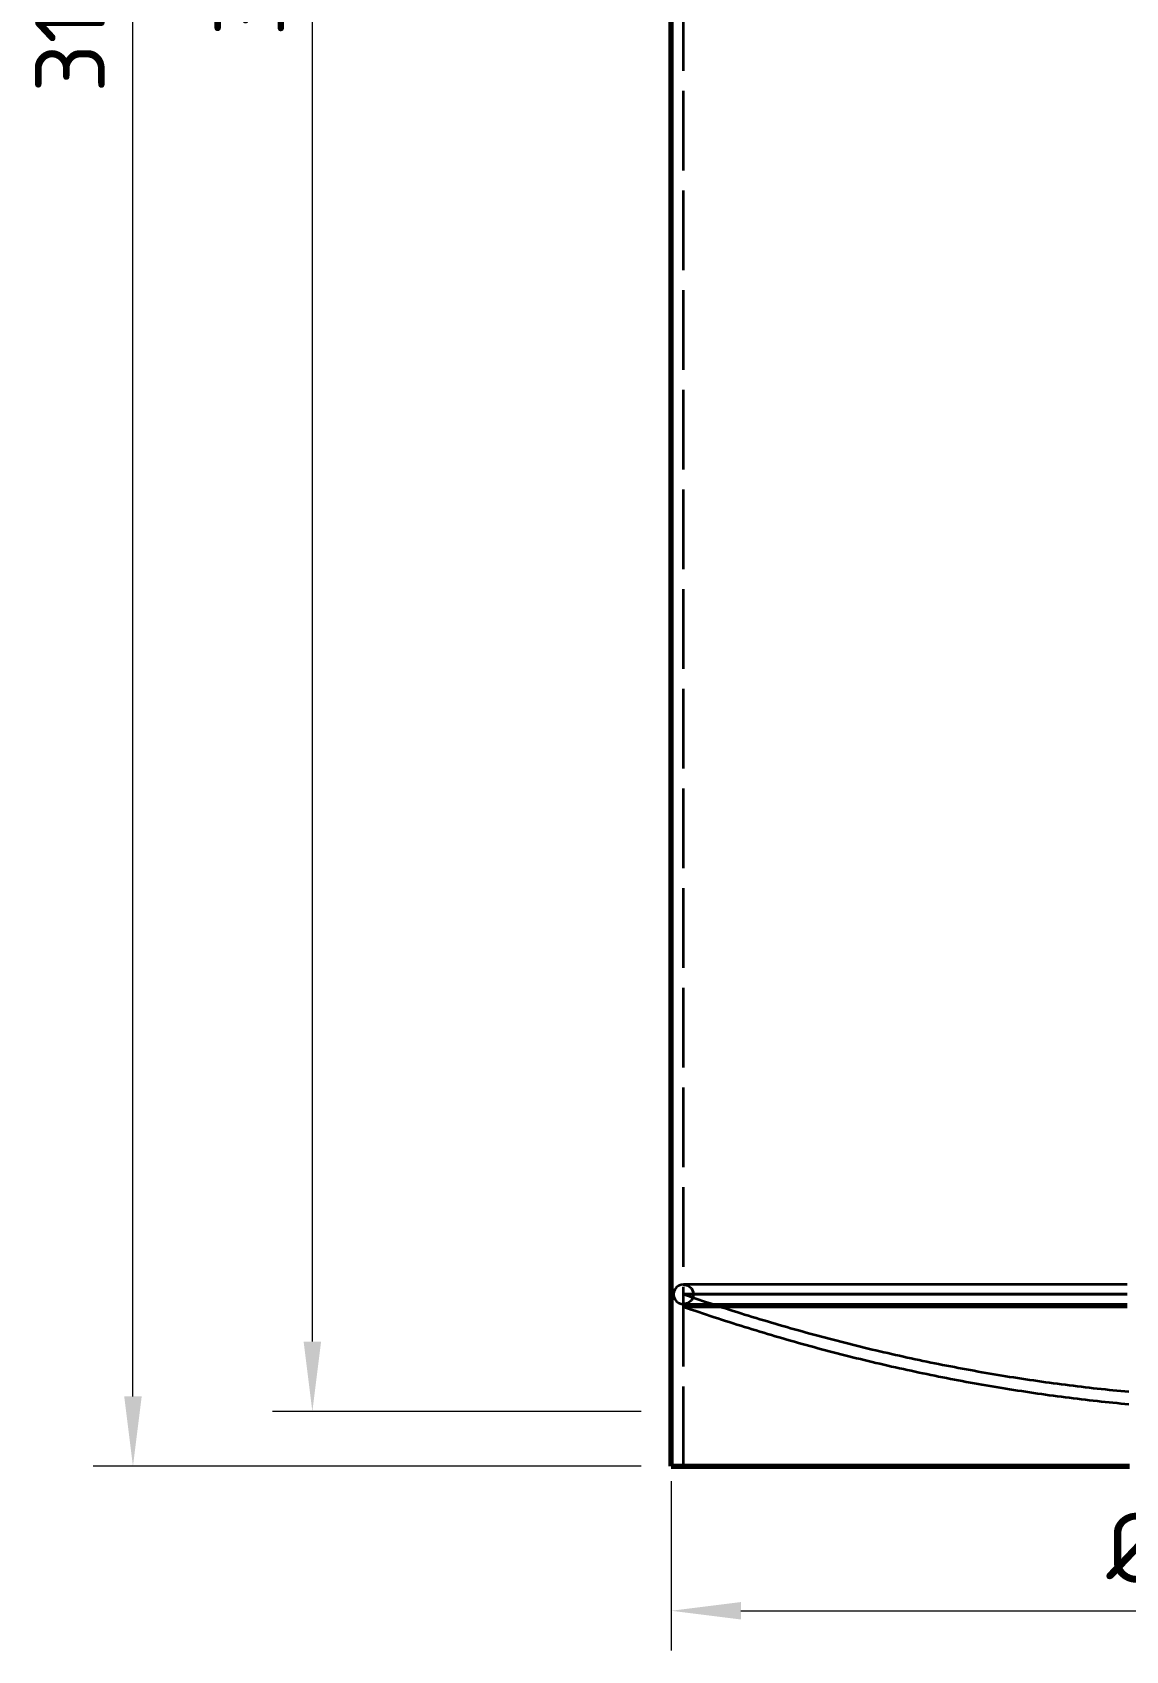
# Model space of a CAD drawing. Header units: millimetres. Extents: x 0 to 594, y 0 to 420.
# Drawn here: x 57.7 to 112.6, y 157.4 to 238.6 of the extents above; entities that cross this region are included whole.
import ezdxf

# ---------------------------------------------------------------- set-up
doc = ezdxf.new("R2010")
doc.units = ezdxf.units.MM
doc.linetypes.add('IRAM-E-TRAZOS', pattern=[5, 4, -1])
for name, color, linetype, lineweight in [('01-VISIBLE', 7, 'CONTINUOUS', 70), ('02-OCULTA', 4, 'IRAM-E-TRAZOS', 35), ('04-COTA', 3, 'CONTINUOUS', 18)]:
    doc.layers.add(name, color=color, linetype=linetype, lineweight=lineweight)
doc.styles.add('ISO3098', font='isocpeur.ttf')
doc.dimstyles.new('FLAMA-IRAM', dxfattribs={"dimtxt": 3.5, "dimasz": 3.5, "dimexe": 2, "dimexo": 1.5, "dimgap": 1, "dimtad": 1, "dimdec": 1, "dimtxsty": 'ISO3098', "dimblk": 'IRAM_FLECHA', "dimblk1": 'IRAM_FLECHA', "dimblk2": 'IRAM_FLECHA', "dimcen": 2.5, "dimclrd": 3, "dimclre": 3, "dimclrt": 3, "dimazin": 3, "dimtfac": 1, "dimtmove": 0, "dimatfit": 3, "dimlwd": 18, "dimlwe": 18})

# ---------------------------------------------------------------- blocks, each defined once
blk = doc.blocks.new('IRAM_FLECHA')
blk.add_solid([(0, 0), (-1, 0.125), (-1, -0.125)])

msp = doc.modelspace()

# ---------------------------------------------------------------- linework, layer by layer
at = {"layer": '01-VISIBLE'}
msp.add_line((89.75, 166.625), (89.75, 297.038), dxfattribs=at)
msp.add_lwpolyline([(89.75, 166.625), (89.95, 166.625), (90.15, 166.625), (90.35, 166.625), (90.55, 166.625), (90.75, 166.625), (90.95, 166.625), (91.15, 166.625), (91.35, 166.625), (91.55, 166.625), (91.75, 166.625), (91.95, 166.625), (92.15, 166.625), (92.35, 166.625), (92.55, 166.625), (92.75, 166.625), (92.95, 166.625), (93.15, 166.625), (93.35, 166.625), (93.55, 166.625), (93.75, 166.625), (93.95, 166.625), (94.15, 166.625), (94.35, 166.625), (94.55, 166.625), (94.75, 166.625), (94.95, 166.625), (95.15, 166.625), (95.35, 166.625), (95.55, 166.625), (95.75, 166.625), (95.95, 166.625), (96.15, 166.625), (96.35, 166.625), (96.55, 166.625), (96.75, 166.625), (96.95, 166.625), (97.15, 166.625), (97.35, 166.625), (97.55, 166.625), (97.75, 166.625), (97.95, 166.625), (98.15, 166.625), (98.35, 166.625), (98.55, 166.625), (98.75, 166.625), (98.95, 166.625), (99.15, 166.625), (99.35, 166.625), (99.55, 166.625), (99.75, 166.625), (99.95, 166.625), (100.15, 166.625), (100.35, 166.625), (100.55, 166.625), (100.75, 166.625), (100.95, 166.625), (101.15, 166.625), (101.35, 166.625), (101.55, 166.625), (101.75, 166.625), (101.95, 166.625), (102.15, 166.625), (102.35, 166.625), (102.55, 166.625), (102.75, 166.625), (102.95, 166.625), (103.15, 166.625), (103.35, 166.625), (103.55, 166.625), (103.75, 166.625), (103.95, 166.625), (104.15, 166.625), (104.35, 166.625), (104.55, 166.625), (104.75, 166.625), (104.95, 166.625), (105.15, 166.625), (105.35, 166.625), (105.55, 166.625), (105.75, 166.625), (105.95, 166.625), (106.15, 166.625), (106.35, 166.625), (106.55, 166.625), (106.75, 166.625), (106.95, 166.625), (107.15, 166.625), (107.35, 166.625), (107.55, 166.625), (107.75, 166.625), (107.95, 166.625), (108.15, 166.625), (108.35, 166.625), (108.55, 166.625), (108.75, 166.625), (108.95, 166.625), (109.15, 166.625), (109.35, 166.625), (109.55, 166.625), (109.75, 166.625), (109.95, 166.625), (110.15, 166.625), (110.35, 166.625), (110.55, 166.625), (110.75, 166.625), (110.95, 166.625), (111.15, 166.625), (111.35, 166.625), (111.55, 166.625), (111.75, 166.625), (111.95, 166.625), (112.15, 166.625), (112.35, 166.625), (112.55, 166.625), (112.75, 166.625)], dxfattribs=at)
at = {"layer": '02-OCULTA'}
for p, q in [((90.375, 166.625), (90.375, 297.428)), ((90.375, 174.625), (90.375, 175.25))]:
    msp.add_line(p, q, dxfattribs=at)
for points in [[(90.375, 175.75), (90.246, 175.733), (90.125, 175.683), (90.021, 175.604), (89.942, 175.5), (89.892, 175.379), (89.875, 175.25)], [(112.63, 175.75), (112.429, 175.75), (112.229, 175.75), (112.028, 175.75), (111.828, 175.75), (111.627, 175.75), (111.427, 175.75), (111.226, 175.75), (111.026, 175.75), (110.825, 175.75), (110.625, 175.75), (110.425, 175.75), (110.224, 175.75), (110.024, 175.75), (109.823, 175.75), (109.623, 175.75), (109.422, 175.75), (109.222, 175.75), (109.021, 175.75), (108.821, 175.75), (108.62, 175.75), (108.42, 175.75), (108.219, 175.75), (108.019, 175.75), (107.818, 175.75), (107.618, 175.75), (107.417, 175.75), (107.217, 175.75), (107.016, 175.75), (106.816, 175.75), (106.615, 175.75), (106.415, 175.75), (106.214, 175.75), (106.014, 175.75), (105.813, 175.75), (105.613, 175.75), (105.412, 175.75), (105.212, 175.75), (105.011, 175.75), (104.811, 175.75), (104.61, 175.75), (104.41, 175.75), (104.209, 175.75), (104.009, 175.75), (103.808, 175.75), (103.608, 175.75), (103.407, 175.75), (103.207, 175.75), (103.006, 175.75), (102.806, 175.75), (102.605, 175.75), (102.405, 175.75), (102.204, 175.75), (102.004, 175.75), (101.803, 175.75), (101.603, 175.75), (101.402, 175.75), (101.202, 175.75), (101.001, 175.75), (100.801, 175.75), (100.6, 175.75), (100.4, 175.75), (100.199, 175.75), (99.999, 175.75), (99.798, 175.75), (99.598, 175.75), (99.397, 175.75), (99.197, 175.75), (98.996, 175.75), (98.796, 175.75), (98.595, 175.75), (98.395, 175.75), (98.194, 175.75), (97.994, 175.75), (97.793, 175.75), (97.593, 175.75), (97.392, 175.75), (97.192, 175.75), (96.991, 175.75), (96.791, 175.75), (96.59, 175.75), (96.39, 175.75), (96.189, 175.75), (95.989, 175.75), (95.788, 175.75), (95.588, 175.75), (95.387, 175.75), (95.187, 175.75), (94.986, 175.75), (94.786, 175.75), (94.585, 175.75), (94.385, 175.75), (94.184, 175.75), (93.984, 175.75), (93.783, 175.75), (93.583, 175.75), (93.382, 175.75), (93.182, 175.75), (92.981, 175.75), (92.781, 175.75), (92.58, 175.75), (92.38, 175.75), (92.179, 175.75), (91.979, 175.75), (91.778, 175.75), (91.578, 175.75), (91.377, 175.75), (91.177, 175.75), (90.976, 175.75), (90.776, 175.75), (90.575, 175.75), (90.375, 175.75)], [(112.63, 175.75), (112.429, 175.75), (112.229, 175.75), (112.028, 175.75), (111.828, 175.75), (111.627, 175.75), (111.427, 175.75), (111.226, 175.75), (111.026, 175.75), (110.825, 175.75), (110.625, 175.75), (110.425, 175.75), (110.224, 175.75), (110.024, 175.75), (109.823, 175.75), (109.623, 175.75), (109.422, 175.75), (109.222, 175.75), (109.021, 175.75), (108.821, 175.75), (108.62, 175.75), (108.42, 175.75), (108.219, 175.75), (108.019, 175.75), (107.818, 175.75), (107.618, 175.75), (107.417, 175.75), (107.217, 175.75), (107.016, 175.75), (106.816, 175.75), (106.615, 175.75), (106.415, 175.75), (106.214, 175.75), (106.014, 175.75), (105.813, 175.75), (105.613, 175.75), (105.412, 175.75), (105.212, 175.75), (105.011, 175.75), (104.811, 175.75), (104.61, 175.75), (104.41, 175.75), (104.209, 175.75), (104.009, 175.75), (103.808, 175.75), (103.608, 175.75), (103.407, 175.75), (103.207, 175.75), (103.006, 175.75), (102.806, 175.75), (102.605, 175.75), (102.405, 175.75), (102.204, 175.75), (102.004, 175.75), (101.803, 175.75), (101.603, 175.75), (101.402, 175.75), (101.202, 175.75), (101.001, 175.75), (100.801, 175.75), (100.6, 175.75), (100.4, 175.75), (100.199, 175.75), (99.999, 175.75), (99.798, 175.75), (99.598, 175.75), (99.397, 175.75), (99.197, 175.75), (98.996, 175.75), (98.796, 175.75), (98.595, 175.75), (98.395, 175.75), (98.194, 175.75), (97.994, 175.75), (97.793, 175.75), (97.593, 175.75), (97.392, 175.75), (97.192, 175.75), (96.991, 175.75), (96.791, 175.75), (96.59, 175.75), (96.39, 175.75), (96.189, 175.75), (95.989, 175.75), (95.788, 175.75), (95.588, 175.75), (95.387, 175.75), (95.187, 175.75), (94.986, 175.75), (94.786, 175.75), (94.585, 175.75), (94.385, 175.75), (94.184, 175.75), (93.984, 175.75), (93.783, 175.75), (93.583, 175.75), (93.382, 175.75), (93.182, 175.75), (92.981, 175.75), (92.781, 175.75), (92.58, 175.75), (92.38, 175.75), (92.179, 175.75), (91.979, 175.75), (91.778, 175.75), (91.578, 175.75), (91.377, 175.75), (91.177, 175.75), (90.976, 175.75), (90.776, 175.75), (90.575, 175.75), (90.375, 175.75)], [(90.375, 175.75), (90.592, 175.7), (90.766, 175.562), (90.862, 175.361), (90.862, 175.139), (90.766, 174.938), (90.592, 174.8), (90.375, 174.75)], [(89.875, 175.25), (89.892, 175.121), (89.942, 175), (90.021, 174.896), (90.125, 174.817), (90.246, 174.767), (90.375, 174.75)], [(112.63, 175.25), (112.429, 175.25), (112.229, 175.25), (112.028, 175.25), (111.828, 175.25), (111.627, 175.25), (111.427, 175.25), (111.226, 175.25), (111.026, 175.25), (110.825, 175.25), (110.625, 175.25), (110.425, 175.25), (110.224, 175.25), (110.024, 175.25), (109.823, 175.25), (109.623, 175.25), (109.422, 175.25), (109.222, 175.25), (109.021, 175.25), (108.821, 175.25), (108.62, 175.25), (108.42, 175.25), (108.219, 175.25), (108.019, 175.25), (107.818, 175.25), (107.618, 175.25), (107.417, 175.25), (107.217, 175.25), (107.016, 175.25), (106.816, 175.25), (106.615, 175.25), (106.415, 175.25), (106.214, 175.25), (106.014, 175.25), (105.813, 175.25), (105.613, 175.25), (105.412, 175.25), (105.212, 175.25), (105.011, 175.25), (104.811, 175.25), (104.61, 175.25), (104.41, 175.25), (104.209, 175.25), (104.009, 175.25), (103.808, 175.25), (103.608, 175.25), (103.407, 175.25), (103.207, 175.25), (103.006, 175.25), (102.806, 175.25), (102.605, 175.25), (102.405, 175.25), (102.204, 175.25), (102.004, 175.25), (101.803, 175.25), (101.603, 175.25), (101.402, 175.25), (101.202, 175.25), (101.001, 175.25), (100.801, 175.25), (100.6, 175.25), (100.4, 175.25), (100.199, 175.25), (99.999, 175.25), (99.798, 175.25), (99.598, 175.25), (99.397, 175.25), (99.197, 175.25), (98.996, 175.25), (98.796, 175.25), (98.595, 175.25), (98.395, 175.25), (98.194, 175.25), (97.994, 175.25), (97.793, 175.25), (97.593, 175.25), (97.392, 175.25), (97.192, 175.25), (96.991, 175.25), (96.791, 175.25), (96.59, 175.25), (96.39, 175.25), (96.189, 175.25), (95.989, 175.25), (95.788, 175.25), (95.588, 175.25), (95.387, 175.25), (95.187, 175.25), (94.986, 175.25), (94.786, 175.25), (94.585, 175.25), (94.385, 175.25), (94.184, 175.25), (93.984, 175.25), (93.783, 175.25), (93.583, 175.25), (93.382, 175.25), (93.182, 175.25), (92.981, 175.25), (92.781, 175.25), (92.58, 175.25), (92.38, 175.25), (92.179, 175.25), (91.979, 175.25), (91.778, 175.25), (91.578, 175.25), (91.377, 175.25), (91.177, 175.25), (90.976, 175.25), (90.776, 175.25), (90.575, 175.25), (90.375, 175.25)], [(90.375, 175.25), (90.575, 175.25), (90.776, 175.25), (90.976, 175.25), (91.177, 175.25), (91.377, 175.25), (91.578, 175.25), (91.778, 175.25), (91.979, 175.25), (92.179, 175.25), (92.38, 175.25), (92.58, 175.25), (92.781, 175.25), (92.981, 175.25), (93.182, 175.25), (93.382, 175.25), (93.583, 175.25), (93.783, 175.25), (93.984, 175.25), (94.184, 175.25), (94.385, 175.25), (94.585, 175.25), (94.786, 175.25), (94.986, 175.25), (95.187, 175.25), (95.387, 175.25), (95.588, 175.25), (95.788, 175.25), (95.989, 175.25), (96.189, 175.25), (96.39, 175.25), (96.59, 175.25), (96.791, 175.25), (96.991, 175.25), (97.192, 175.25), (97.392, 175.25), (97.593, 175.25), (97.793, 175.25), (97.994, 175.25), (98.194, 175.25), (98.395, 175.25), (98.595, 175.25), (98.796, 175.25), (98.996, 175.25), (99.197, 175.25), (99.397, 175.25), (99.598, 175.25), (99.798, 175.25), (99.999, 175.25), (100.199, 175.25), (100.4, 175.25), (100.6, 175.25), (100.801, 175.25), (101.001, 175.25), (101.202, 175.25), (101.402, 175.25), (101.603, 175.25), (101.803, 175.25), (102.004, 175.25), (102.204, 175.25), (102.405, 175.25), (102.605, 175.25), (102.806, 175.25), (103.006, 175.25), (103.207, 175.25), (103.407, 175.25), (103.608, 175.25), (103.808, 175.25), (104.009, 175.25), (104.209, 175.25), (104.41, 175.25), (104.61, 175.25), (104.811, 175.25), (105.011, 175.25), (105.212, 175.25), (105.412, 175.25), (105.613, 175.25), (105.813, 175.25), (106.014, 175.25), (106.214, 175.25), (106.415, 175.25), (106.615, 175.25), (106.816, 175.25), (107.016, 175.25), (107.217, 175.25), (107.417, 175.25), (107.618, 175.25), (107.818, 175.25), (108.019, 175.25), (108.219, 175.25), (108.42, 175.25), (108.62, 175.25), (108.821, 175.25), (109.021, 175.25), (109.222, 175.25), (109.422, 175.25), (109.623, 175.25), (109.823, 175.25), (110.024, 175.25), (110.224, 175.25), (110.425, 175.25), (110.625, 175.25), (110.825, 175.25), (111.026, 175.25), (111.226, 175.25), (111.427, 175.25), (111.627, 175.25), (111.828, 175.25), (112.028, 175.25), (112.229, 175.25), (112.429, 175.25), (112.63, 175.25)], [(90.375, 175.25), (90.565, 175.184), (90.755, 175.119), (90.946, 175.055), (91.136, 174.99), (91.327, 174.926), (91.518, 174.862), (91.709, 174.799), (91.9, 174.736), (92.091, 174.674), (92.282, 174.612), (92.473, 174.55), (92.665, 174.488), (92.856, 174.427), (93.048, 174.367), (93.24, 174.306), (93.432, 174.246), (93.624, 174.187), (93.816, 174.128), (94.009, 174.069), (94.201, 174.011), (94.394, 173.953), (94.586, 173.895), (94.779, 173.838), (94.972, 173.781), (95.165, 173.725), (95.358, 173.669), (95.551, 173.613), (95.745, 173.558), (95.938, 173.503), (96.132, 173.449), (96.326, 173.394), (96.519, 173.341), (96.713, 173.288), (96.907, 173.235), (97.101, 173.182), (97.296, 173.13), (97.49, 173.079), (97.685, 173.027), (97.879, 172.976), (98.074, 172.926), (98.269, 172.876), (98.463, 172.826), (98.658, 172.777), (98.853, 172.728), (99.049, 172.68), (99.244, 172.632), (99.439, 172.584), (99.635, 172.537), (99.83, 172.49), (100.026, 172.444), (100.222, 172.398), (100.418, 172.352), (100.614, 172.307), (100.81, 172.262), (101.006, 172.218), (101.202, 172.174), (101.399, 172.131), (101.595, 172.088), (101.791, 172.045), (101.988, 172.003), (102.185, 171.961), (102.382, 171.92), (102.579, 171.879), (102.775, 171.838), (102.973, 171.798), (103.17, 171.759), (103.367, 171.719), (103.564, 171.681), (103.762, 171.642), (103.959, 171.604), (104.157, 171.567), (104.354, 171.53), (104.552, 171.493), (104.75, 171.457), (104.948, 171.421), (105.146, 171.386), (105.344, 171.351), (105.542, 171.316), (105.74, 171.282), (105.938, 171.248), (106.137, 171.215), (106.335, 171.182), (106.534, 171.15), (106.732, 171.118), (106.931, 171.087), (107.129, 171.056), (107.328, 171.025), (107.527, 170.995), (107.726, 170.965), (107.925, 170.936), (108.124, 170.907), (108.323, 170.879), (108.522, 170.851), (108.721, 170.823), (108.921, 170.796), (109.12, 170.77), (109.319, 170.743), (109.519, 170.718), (109.718, 170.692), (109.918, 170.668), (110.118, 170.643), (110.317, 170.619), (110.517, 170.596), (110.717, 170.573), (110.917, 170.55), (111.116, 170.528), (111.316, 170.506), (111.516, 170.485), (111.716, 170.464), (111.916, 170.444), (112.117, 170.424), (112.317, 170.405), (112.517, 170.386), (112.717, 170.367)], [(90.375, 174.75), (90.575, 174.75), (90.776, 174.75), (90.976, 174.75), (91.177, 174.75), (91.377, 174.75), (91.578, 174.75), (91.778, 174.75), (91.979, 174.75), (92.179, 174.75), (92.38, 174.75), (92.58, 174.75), (92.781, 174.75), (92.981, 174.75), (93.182, 174.75), (93.382, 174.75), (93.583, 174.75), (93.783, 174.75), (93.984, 174.75), (94.184, 174.75), (94.385, 174.75), (94.585, 174.75), (94.786, 174.75), (94.986, 174.75), (95.187, 174.75), (95.387, 174.75), (95.588, 174.75), (95.788, 174.75), (95.989, 174.75), (96.189, 174.75), (96.39, 174.75), (96.59, 174.75), (96.791, 174.75), (96.991, 174.75), (97.192, 174.75), (97.392, 174.75), (97.593, 174.75), (97.793, 174.75), (97.994, 174.75), (98.194, 174.75), (98.395, 174.75), (98.595, 174.75), (98.796, 174.75), (98.996, 174.75), (99.197, 174.75), (99.397, 174.75), (99.598, 174.75), (99.798, 174.75), (99.999, 174.75), (100.199, 174.75), (100.4, 174.75), (100.6, 174.75), (100.801, 174.75), (101.001, 174.75), (101.202, 174.75), (101.402, 174.75), (101.603, 174.75), (101.803, 174.75), (102.004, 174.75), (102.204, 174.75), (102.405, 174.75), (102.605, 174.75), (102.806, 174.75), (103.006, 174.75), (103.207, 174.75), (103.407, 174.75), (103.608, 174.75), (103.808, 174.75), (104.009, 174.75), (104.209, 174.75), (104.41, 174.75), (104.61, 174.75), (104.811, 174.75), (105.011, 174.75), (105.212, 174.75), (105.412, 174.75), (105.613, 174.75), (105.813, 174.75), (106.014, 174.75), (106.214, 174.75), (106.415, 174.75), (106.615, 174.75), (106.816, 174.75), (107.016, 174.75), (107.217, 174.75), (107.417, 174.75), (107.618, 174.75), (107.818, 174.75), (108.019, 174.75), (108.219, 174.75), (108.42, 174.75), (108.62, 174.75), (108.821, 174.75), (109.021, 174.75), (109.222, 174.75), (109.422, 174.75), (109.623, 174.75), (109.823, 174.75), (110.024, 174.75), (110.224, 174.75), (110.425, 174.75), (110.625, 174.75), (110.825, 174.75), (111.026, 174.75), (111.226, 174.75), (111.427, 174.75), (111.627, 174.75), (111.828, 174.75), (112.028, 174.75), (112.229, 174.75), (112.429, 174.75), (112.63, 174.75)], [(90.375, 174.75), (90.575, 174.75), (90.776, 174.75), (90.976, 174.75), (91.177, 174.75), (91.377, 174.75), (91.578, 174.75), (91.778, 174.75), (91.979, 174.75), (92.179, 174.75), (92.38, 174.75), (92.58, 174.75), (92.781, 174.75), (92.981, 174.75), (93.182, 174.75), (93.382, 174.75), (93.583, 174.75), (93.783, 174.75), (93.984, 174.75), (94.184, 174.75), (94.385, 174.75), (94.585, 174.75), (94.786, 174.75), (94.986, 174.75), (95.187, 174.75), (95.387, 174.75), (95.588, 174.75), (95.788, 174.75), (95.989, 174.75), (96.189, 174.75), (96.39, 174.75), (96.59, 174.75), (96.791, 174.75), (96.991, 174.75), (97.192, 174.75), (97.392, 174.75), (97.593, 174.75), (97.793, 174.75), (97.994, 174.75), (98.194, 174.75), (98.395, 174.75), (98.595, 174.75), (98.796, 174.75), (98.996, 174.75), (99.197, 174.75), (99.397, 174.75), (99.598, 174.75), (99.798, 174.75), (99.999, 174.75), (100.199, 174.75), (100.4, 174.75), (100.6, 174.75), (100.801, 174.75), (101.001, 174.75), (101.202, 174.75), (101.402, 174.75), (101.603, 174.75), (101.803, 174.75), (102.004, 174.75), (102.204, 174.75), (102.405, 174.75), (102.605, 174.75), (102.806, 174.75), (103.006, 174.75), (103.207, 174.75), (103.407, 174.75), (103.608, 174.75), (103.808, 174.75), (104.009, 174.75), (104.209, 174.75), (104.41, 174.75), (104.61, 174.75), (104.811, 174.75), (105.011, 174.75), (105.212, 174.75), (105.412, 174.75), (105.613, 174.75), (105.813, 174.75), (106.014, 174.75), (106.214, 174.75), (106.415, 174.75), (106.615, 174.75), (106.816, 174.75), (107.016, 174.75), (107.217, 174.75), (107.417, 174.75), (107.618, 174.75), (107.818, 174.75), (108.019, 174.75), (108.219, 174.75), (108.42, 174.75), (108.62, 174.75), (108.821, 174.75), (109.021, 174.75), (109.222, 174.75), (109.422, 174.75), (109.623, 174.75), (109.823, 174.75), (110.024, 174.75), (110.224, 174.75), (110.425, 174.75), (110.625, 174.75), (110.825, 174.75), (111.026, 174.75), (111.226, 174.75), (111.427, 174.75), (111.627, 174.75), (111.828, 174.75), (112.028, 174.75), (112.229, 174.75), (112.429, 174.75), (112.63, 174.75)], [(112.63, 174.625), (112.429, 174.625), (112.229, 174.625), (112.028, 174.625), (111.828, 174.625), (111.627, 174.625), (111.427, 174.625), (111.226, 174.625), (111.026, 174.625), (110.825, 174.625), (110.625, 174.625), (110.425, 174.625), (110.224, 174.625), (110.024, 174.625), (109.823, 174.625), (109.623, 174.625), (109.422, 174.625), (109.222, 174.625), (109.021, 174.625), (108.821, 174.625), (108.62, 174.625), (108.42, 174.625), (108.219, 174.625), (108.019, 174.625), (107.818, 174.625), (107.618, 174.625), (107.417, 174.625), (107.217, 174.625), (107.016, 174.625), (106.816, 174.625), (106.615, 174.625), (106.415, 174.625), (106.214, 174.625), (106.014, 174.625), (105.813, 174.625), (105.613, 174.625), (105.412, 174.625), (105.212, 174.625), (105.011, 174.625), (104.811, 174.625), (104.61, 174.625), (104.41, 174.625), (104.209, 174.625), (104.009, 174.625), (103.808, 174.625), (103.608, 174.625), (103.407, 174.625), (103.207, 174.625), (103.006, 174.625), (102.806, 174.625), (102.605, 174.625), (102.405, 174.625), (102.204, 174.625), (102.004, 174.625), (101.803, 174.625), (101.603, 174.625), (101.402, 174.625), (101.202, 174.625), (101.001, 174.625), (100.801, 174.625), (100.6, 174.625), (100.4, 174.625), (100.199, 174.625), (99.999, 174.625), (99.798, 174.625), (99.598, 174.625), (99.397, 174.625), (99.197, 174.625), (98.996, 174.625), (98.796, 174.625), (98.595, 174.625), (98.395, 174.625), (98.194, 174.625), (97.994, 174.625), (97.793, 174.625), (97.593, 174.625), (97.392, 174.625), (97.192, 174.625), (96.991, 174.625), (96.791, 174.625), (96.59, 174.625), (96.39, 174.625), (96.189, 174.625), (95.989, 174.625), (95.788, 174.625), (95.588, 174.625), (95.387, 174.625), (95.187, 174.625), (94.986, 174.625), (94.786, 174.625), (94.585, 174.625), (94.385, 174.625), (94.184, 174.625), (93.984, 174.625), (93.783, 174.625), (93.583, 174.625), (93.382, 174.625), (93.182, 174.625), (92.981, 174.625), (92.781, 174.625), (92.58, 174.625), (92.38, 174.625), (92.179, 174.625), (91.979, 174.625), (91.778, 174.625), (91.578, 174.625), (91.377, 174.625), (91.177, 174.625), (90.976, 174.625), (90.776, 174.625), (90.575, 174.625), (90.375, 174.625)], [(90.375, 174.625), (90.575, 174.625), (90.776, 174.625), (90.976, 174.625), (91.177, 174.625), (91.377, 174.625), (91.578, 174.625), (91.778, 174.625), (91.979, 174.625), (92.179, 174.625), (92.38, 174.625), (92.58, 174.625), (92.781, 174.625), (92.981, 174.625), (93.182, 174.625), (93.382, 174.625), (93.583, 174.625), (93.783, 174.625), (93.984, 174.625), (94.184, 174.625), (94.385, 174.625), (94.585, 174.625), (94.786, 174.625), (94.986, 174.625), (95.187, 174.625), (95.387, 174.625), (95.588, 174.625), (95.788, 174.625), (95.989, 174.625), (96.189, 174.625), (96.39, 174.625), (96.59, 174.625), (96.791, 174.625), (96.991, 174.625), (97.192, 174.625), (97.392, 174.625), (97.593, 174.625), (97.793, 174.625), (97.994, 174.625), (98.194, 174.625), (98.395, 174.625), (98.595, 174.625), (98.796, 174.625), (98.996, 174.625), (99.197, 174.625), (99.397, 174.625), (99.598, 174.625), (99.798, 174.625), (99.999, 174.625), (100.199, 174.625), (100.4, 174.625), (100.6, 174.625), (100.801, 174.625), (101.001, 174.625), (101.202, 174.625), (101.402, 174.625), (101.603, 174.625), (101.803, 174.625), (102.004, 174.625), (102.204, 174.625), (102.405, 174.625), (102.605, 174.625), (102.806, 174.625), (103.006, 174.625), (103.207, 174.625), (103.407, 174.625), (103.608, 174.625), (103.808, 174.625), (104.009, 174.625), (104.209, 174.625), (104.41, 174.625), (104.61, 174.625), (104.811, 174.625), (105.011, 174.625), (105.212, 174.625), (105.412, 174.625), (105.613, 174.625), (105.813, 174.625), (106.014, 174.625), (106.214, 174.625), (106.415, 174.625), (106.615, 174.625), (106.816, 174.625), (107.016, 174.625), (107.217, 174.625), (107.417, 174.625), (107.618, 174.625), (107.818, 174.625), (108.019, 174.625), (108.219, 174.625), (108.42, 174.625), (108.62, 174.625), (108.821, 174.625), (109.021, 174.625), (109.222, 174.625), (109.422, 174.625), (109.623, 174.625), (109.823, 174.625), (110.024, 174.625), (110.224, 174.625), (110.425, 174.625), (110.625, 174.625), (110.825, 174.625), (111.026, 174.625), (111.226, 174.625), (111.427, 174.625), (111.627, 174.625), (111.828, 174.625), (112.028, 174.625), (112.229, 174.625), (112.429, 174.625), (112.63, 174.625)], [(90.375, 174.625), (90.565, 174.559), (90.755, 174.494), (90.946, 174.43), (91.136, 174.365), (91.327, 174.301), (91.518, 174.237), (91.709, 174.174), (91.9, 174.111), (92.091, 174.049), (92.282, 173.987), (92.473, 173.925), (92.665, 173.863), (92.856, 173.802), (93.048, 173.742), (93.24, 173.681), (93.432, 173.621), (93.624, 173.562), (93.816, 173.503), (94.009, 173.444), (94.201, 173.386), (94.394, 173.328), (94.586, 173.27), (94.779, 173.213), (94.972, 173.156), (95.165, 173.1), (95.358, 173.044), (95.551, 172.988), (95.745, 172.933), (95.938, 172.878), (96.132, 172.824), (96.326, 172.769), (96.519, 172.716), (96.713, 172.663), (96.907, 172.61), (97.101, 172.557), (97.296, 172.505), (97.49, 172.454), (97.685, 172.402), (97.879, 172.351), (98.074, 172.301), (98.269, 172.251), (98.463, 172.201), (98.658, 172.152), (98.853, 172.103), (99.049, 172.055), (99.244, 172.007), (99.439, 171.959), (99.635, 171.912), (99.83, 171.865), (100.026, 171.819), (100.222, 171.773), (100.418, 171.727), (100.614, 171.682), (100.81, 171.637), (101.006, 171.593), (101.202, 171.549), (101.399, 171.506), (101.595, 171.463), (101.791, 171.42), (101.988, 171.378), (102.185, 171.336), (102.382, 171.295), (102.579, 171.254), (102.775, 171.213), (102.973, 171.173), (103.17, 171.134), (103.367, 171.094), (103.564, 171.056), (103.762, 171.017), (103.959, 170.979), (104.157, 170.942), (104.354, 170.905), (104.552, 170.868), (104.75, 170.832), (104.948, 170.796), (105.146, 170.761), (105.344, 170.726), (105.542, 170.691), (105.74, 170.657), (105.938, 170.623), (106.137, 170.59), (106.335, 170.557), (106.534, 170.525), (106.732, 170.493), (106.931, 170.462), (107.129, 170.431), (107.328, 170.4), (107.527, 170.37), (107.726, 170.34), (107.925, 170.311), (108.124, 170.282), (108.323, 170.254), (108.522, 170.226), (108.721, 170.198), (108.921, 170.171), (109.12, 170.145), (109.319, 170.118), (109.519, 170.093), (109.718, 170.067), (109.918, 170.043), (110.118, 170.018), (110.317, 169.994), (110.517, 169.971), (110.717, 169.948), (110.917, 169.925), (111.116, 169.903), (111.316, 169.881), (111.516, 169.86), (111.716, 169.839), (111.916, 169.819), (112.117, 169.799), (112.317, 169.78), (112.517, 169.761), (112.717, 169.742)], [(112.75, 166.625), (112.55, 166.625), (112.35, 166.625), (112.15, 166.625), (111.95, 166.625), (111.75, 166.625), (111.55, 166.625), (111.35, 166.625), (111.15, 166.625), (110.95, 166.625), (110.75, 166.625), (110.55, 166.625), (110.35, 166.625), (110.15, 166.625), (109.95, 166.625), (109.75, 166.625), (109.55, 166.625), (109.35, 166.625), (109.15, 166.625), (108.95, 166.625), (108.75, 166.625), (108.55, 166.625), (108.35, 166.625), (108.15, 166.625), (107.95, 166.625), (107.75, 166.625), (107.55, 166.625), (107.35, 166.625), (107.15, 166.625), (106.95, 166.625), (106.75, 166.625), (106.55, 166.625), (106.35, 166.625), (106.15, 166.625), (105.95, 166.625), (105.75, 166.625), (105.55, 166.625), (105.35, 166.625), (105.15, 166.625), (104.95, 166.625), (104.75, 166.625), (104.55, 166.625), (104.35, 166.625), (104.15, 166.625), (103.95, 166.625), (103.75, 166.625), (103.55, 166.625), (103.35, 166.625), (103.15, 166.625), (102.95, 166.625), (102.75, 166.625), (102.55, 166.625), (102.35, 166.625), (102.15, 166.625), (101.95, 166.625), (101.75, 166.625), (101.55, 166.625), (101.35, 166.625), (101.15, 166.625), (100.95, 166.625), (100.75, 166.625), (100.55, 166.625), (100.35, 166.625), (100.15, 166.625), (99.95, 166.625), (99.75, 166.625), (99.55, 166.625), (99.35, 166.625), (99.15, 166.625), (98.95, 166.625), (98.75, 166.625), (98.55, 166.625), (98.35, 166.625), (98.15, 166.625), (97.95, 166.625), (97.75, 166.625), (97.55, 166.625), (97.35, 166.625), (97.15, 166.625), (96.95, 166.625), (96.75, 166.625), (96.55, 166.625), (96.35, 166.625), (96.15, 166.625), (95.95, 166.625), (95.75, 166.625), (95.55, 166.625), (95.35, 166.625), (95.15, 166.625), (94.95, 166.625), (94.75, 166.625), (94.55, 166.625), (94.35, 166.625), (94.15, 166.625), (93.95, 166.625), (93.75, 166.625), (93.55, 166.625), (93.35, 166.625), (93.15, 166.625), (92.95, 166.625), (92.75, 166.625), (92.55, 166.625), (92.35, 166.625), (92.15, 166.625), (91.95, 166.625), (91.75, 166.625), (91.55, 166.625), (91.35, 166.625), (91.15, 166.625), (90.95, 166.625), (90.75, 166.625), (90.55, 166.625), (90.35, 166.625), (90.15, 166.625), (89.95, 166.625), (89.75, 166.625)], [(112.63, 166.625), (112.429, 166.625), (112.229, 166.625), (112.028, 166.625), (111.828, 166.625), (111.627, 166.625), (111.427, 166.625), (111.226, 166.625), (111.026, 166.625), (110.825, 166.625), (110.625, 166.625), (110.425, 166.625), (110.224, 166.625), (110.024, 166.625), (109.823, 166.625), (109.623, 166.625), (109.422, 166.625), (109.222, 166.625), (109.021, 166.625), (108.821, 166.625), (108.62, 166.625), (108.42, 166.625), (108.219, 166.625), (108.019, 166.625), (107.818, 166.625), (107.618, 166.625), (107.417, 166.625), (107.217, 166.625), (107.016, 166.625), (106.816, 166.625), (106.615, 166.625), (106.415, 166.625), (106.214, 166.625), (106.014, 166.625), (105.813, 166.625), (105.613, 166.625), (105.412, 166.625), (105.212, 166.625), (105.011, 166.625), (104.811, 166.625), (104.61, 166.625), (104.41, 166.625), (104.209, 166.625), (104.009, 166.625), (103.808, 166.625), (103.608, 166.625), (103.407, 166.625), (103.207, 166.625), (103.006, 166.625), (102.806, 166.625), (102.605, 166.625), (102.405, 166.625), (102.204, 166.625), (102.004, 166.625), (101.803, 166.625), (101.603, 166.625), (101.402, 166.625), (101.202, 166.625), (101.001, 166.625), (100.801, 166.625), (100.6, 166.625), (100.4, 166.625), (100.199, 166.625), (99.999, 166.625), (99.798, 166.625), (99.598, 166.625), (99.397, 166.625), (99.197, 166.625), (98.996, 166.625), (98.796, 166.625), (98.595, 166.625), (98.395, 166.625), (98.194, 166.625), (97.994, 166.625), (97.793, 166.625), (97.593, 166.625), (97.392, 166.625), (97.192, 166.625), (96.991, 166.625), (96.791, 166.625), (96.59, 166.625), (96.39, 166.625), (96.189, 166.625), (95.989, 166.625), (95.788, 166.625), (95.588, 166.625), (95.387, 166.625), (95.187, 166.625), (94.986, 166.625), (94.786, 166.625), (94.585, 166.625), (94.385, 166.625), (94.184, 166.625), (93.984, 166.625), (93.783, 166.625), (93.583, 166.625), (93.382, 166.625), (93.182, 166.625), (92.981, 166.625), (92.781, 166.625), (92.58, 166.625), (92.38, 166.625), (92.179, 166.625), (91.979, 166.625), (91.778, 166.625), (91.578, 166.625), (91.377, 166.625), (91.177, 166.625), (90.976, 166.625), (90.776, 166.625), (90.575, 166.625), (90.375, 166.625)], [(90.375, 166.625), (90.575, 166.625), (90.776, 166.625), (90.976, 166.625), (91.177, 166.625), (91.377, 166.625), (91.578, 166.625), (91.778, 166.625), (91.979, 166.625), (92.179, 166.625), (92.38, 166.625), (92.58, 166.625), (92.781, 166.625), (92.981, 166.625), (93.182, 166.625), (93.382, 166.625), (93.583, 166.625), (93.783, 166.625), (93.984, 166.625), (94.184, 166.625), (94.385, 166.625), (94.585, 166.625), (94.786, 166.625), (94.986, 166.625), (95.187, 166.625), (95.387, 166.625), (95.588, 166.625), (95.788, 166.625), (95.989, 166.625), (96.189, 166.625), (96.39, 166.625), (96.59, 166.625), (96.791, 166.625), (96.991, 166.625), (97.192, 166.625), (97.392, 166.625), (97.593, 166.625), (97.793, 166.625), (97.994, 166.625), (98.194, 166.625), (98.395, 166.625), (98.595, 166.625), (98.796, 166.625), (98.996, 166.625), (99.197, 166.625), (99.397, 166.625), (99.598, 166.625), (99.798, 166.625), (99.999, 166.625), (100.199, 166.625), (100.4, 166.625), (100.6, 166.625), (100.801, 166.625), (101.001, 166.625), (101.202, 166.625), (101.402, 166.625), (101.603, 166.625), (101.803, 166.625), (102.004, 166.625), (102.204, 166.625), (102.405, 166.625), (102.605, 166.625), (102.806, 166.625), (103.006, 166.625), (103.207, 166.625), (103.407, 166.625), (103.608, 166.625), (103.808, 166.625), (104.009, 166.625), (104.209, 166.625), (104.41, 166.625), (104.61, 166.625), (104.811, 166.625), (105.011, 166.625), (105.212, 166.625), (105.412, 166.625), (105.613, 166.625), (105.813, 166.625), (106.014, 166.625), (106.214, 166.625), (106.415, 166.625), (106.615, 166.625), (106.816, 166.625), (107.016, 166.625), (107.217, 166.625), (107.417, 166.625), (107.618, 166.625), (107.818, 166.625), (108.019, 166.625), (108.219, 166.625), (108.42, 166.625), (108.62, 166.625), (108.821, 166.625), (109.021, 166.625), (109.222, 166.625), (109.422, 166.625), (109.623, 166.625), (109.823, 166.625), (110.024, 166.625), (110.224, 166.625), (110.425, 166.625), (110.625, 166.625), (110.825, 166.625), (111.026, 166.625), (111.226, 166.625), (111.427, 166.625), (111.627, 166.625), (111.828, 166.625), (112.028, 166.625), (112.229, 166.625), (112.429, 166.625), (112.63, 166.625)]]:
    msp.add_lwpolyline(points, dxfattribs=at)

# ---------------------------------------------------------------- dimensions: what is measured, and where the dimension line sits
at = {"layer": '04-COTA'}
for base, p1 in [((62.75, 166.625), (89.75, 166.625)), ((71.75, 169.375), (89.75, 169.375))]:
    msp.add_linear_dim(base=base, p1=p1, p2=(111.5, 323.375), angle=90, text='<>±0,5', dimstyle='FLAMA-IRAM', override={"dimlfac": 2}, dxfattribs=at).render()
msp.add_linear_dim(base=(89.75, 159.375), p1=(89.75, 167.375), p2=(151.75, 167.375), text='%%c<>±0,5', dimstyle='FLAMA-IRAM', override={"dimlfac": 2}, dxfattribs=at).render()

doc.saveas('drawing.dxf')
